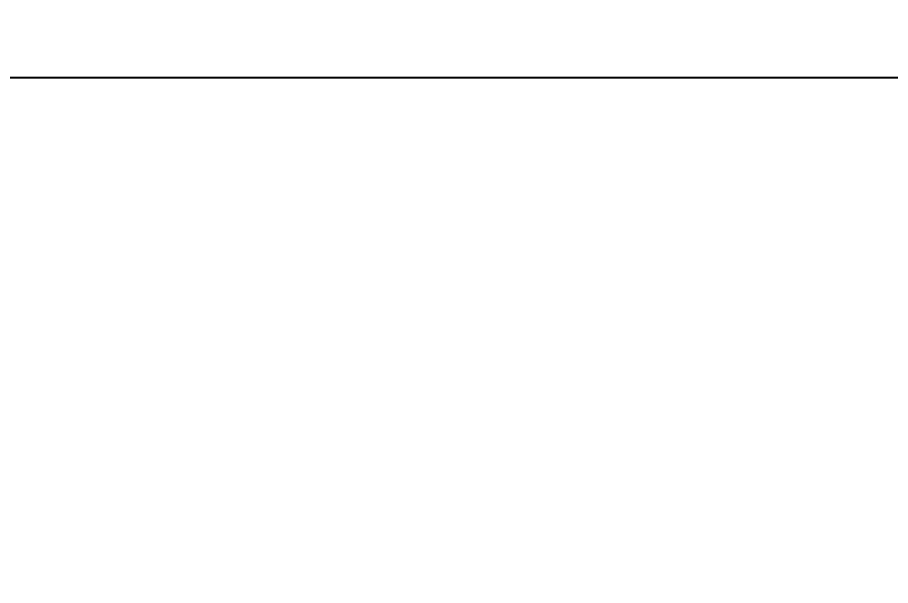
# Model space of a CAD drawing. Header units: millimetres. Extents: x 324 to 7054, y -67 to 2159.
# Drawn here: x 1486.4 to 1585, y 1707.6 to 1771.8 of the extents above; entities that cross this region are included whole.
import ezdxf

# ---------------------------------------------------------------- set-up
doc = ezdxf.new("R2010")
doc.units = ezdxf.units.MM
doc.header["$LTSCALE"] = 153.67
doc.header["$PDMODE"] = 3
doc.header["$PDSIZE"] = 8
doc.layers.get('0').update_dxf_attribs({"linetype": 'CONTINUOUS'})
doc.layers.get('Defpoints').update_dxf_attribs({"linetype": 'CONTINUOUS'})
doc.styles.get("Standard").update_dxf_attribs({"font": 'times.ttf'})
doc.dimstyles.new('DIMSTYLE_1', dxfattribs={"dimtxt": 17.5, "dimasz": 17.5, "dimexe": 1.5, "dimexo": 1, "dimgap": 0.875, "dimtad": 1, "dimdsep": 46, "dimtxsty": 'Standard', "dimblk": '_FILLED', "dimblk1": '_FILLED', "dimblk2": '_FILLED', "dimcen": 0.09, "dimazin": 2, "dimtp": 0.01, "dimtm": 0.01, "dimtfac": 1, "dimtofl": 0, "dimtmove": 0, "dimatfit": 3, "dimldrblk": '_FILLED', "dimfxl": 1, "dimtolj": 1, "dimarcsym": 0})

# ---------------------------------------------------------------- blocks, each defined once
blk = doc.blocks.new('_FILLED')
at = {"color": 0, "linetype": 'ByBlock'}
blk.add_solid([(0, 0), (-1, 0.2143), (-1, -0.2143)], dxfattribs=at)
blk = doc.blocks.new('*D120')
at = {"color": 0, "linetype": 'Continuous', "lineweight": -2}
for p, q in [((1369.035, 1676.977), (1369.035, 1766.5)), ((2043.035, 1646.977), (2043.035, 1766.5)), ((1386.535, 1765), (2025.535, 1765))]:
    blk.add_line(p, q, dxfattribs=at)
at = {"layer": 'Defpoints', "color": 0}
for p in [(2043.035, 1765), (1369.035, 1675.977), (2043.035, 1645.977)]:
    blk.add_point(p, dxfattribs=at)
at = {"color": 0, "linetype": 'ByBlock', "lineweight": -2, "xscale": 17.5, "yscale": 17.5, "zscale": 17.5, "rotation": 180}
blk.add_blockref('_FILLED', (1369.035, 1765), dxfattribs=at)
at = {"color": 0, "linetype": 'ByBlock', "lineweight": -2, "xscale": 17.5, "yscale": 17.5, "zscale": 17.5}
blk.add_blockref('_FILLED', (2043.035, 1765), dxfattribs=at)
at = {"color": 0, "insert": (1725, 1789.208), "char_height": 17.5, "attachment_point": 2, "line_spacing_factor": 0.9}
blk.add_mtext('\\A1;\\A1;675', dxfattribs=at)

msp = doc.modelspace()

# ---------------------------------------------------------------- dimensions: what is measured, and where the dimension line sits
at = {"linetype": 'Continuous'}
dim = msp.add_linear_dim(base=(2043.03476, 1765), p1=(1369.03476, 1675.97699), p2=(2043.03476, 1645.97699), text='\\A1;675', dimstyle='DIMSTYLE_1', override={"dimtxsty": 'Standard'}, dxfattribs=at)
dim.commit()
dim.dimension.update_dxf_attribs({"geometry": '*D120', "text_midpoint": (1725, 1765), "dimtype": 160})

doc.saveas('drawing.dxf')
